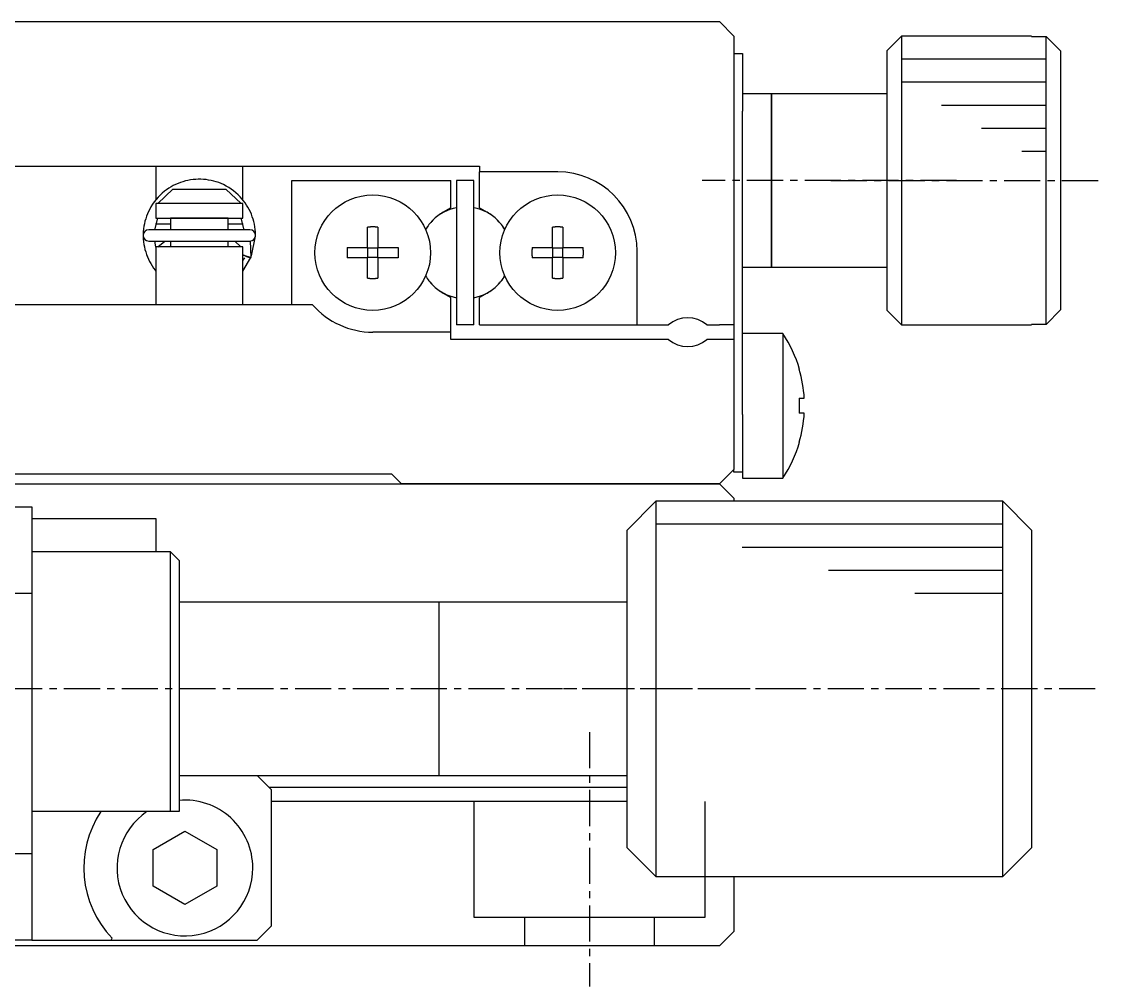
# Model space of a CAD drawing. Extents: x 431 to 680, y 131 to 323.
# Drawn here: x 642.41 to 679.81, y 179.55 to 212.95 of the extents above; entities that cross this region are included whole.
import ezdxf

# ---------------------------------------------------------------- set-up
doc = ezdxf.new("R2010")
doc.units = 0
doc.linetypes.add('CENTER', pattern=[2, 1.25, -0.25, 0.25, -0.25])
doc.layers.get('0').update_dxf_attribs({"linetype": 'CONTINUOUS'})
doc.layers.add('CENTER', color=1, linetype='CENTER')

msp = doc.modelspace()

# ---------------------------------------------------------------- linework, layer by layer
at = {"color": 7, "linetype": 'CONTINUOUS'}
for p, q in [((607.558, 212.947), (666.558, 212.947)), ((667.058, 212.447), (666.558, 212.947)), ((667.058, 212.447), (667.058, 202.447)), ((672.858, 212.447), (672.358, 211.947)), ((672.858, 212.447), (672.858, 202.447)), ((677.358, 212.447), (672.858, 212.447)), ((677.358, 212.447), (677.358, 212.431)), ((677.358, 212.431), (677.858, 212.431)), ((677.858, 212.431), (678.358, 211.93)), ((677.858, 202.464), (677.858, 212.431)), ((667.058, 211.847), (667.358, 211.847)), ((667.358, 211.847), (667.358, 209.847)), ((672.358, 202.947), (672.358, 211.947)), ((678.358, 211.93), (678.358, 202.965)), ((668.358, 210.447), (667.358, 210.447)), ((672.358, 210.447), (668.358, 210.447)), ((668.358, 210.447), (668.358, 204.447)), ((668.358, 204.447), (668.358, 210.447)), ((667.358, 199.347), (667.358, 209.847)), ((615.858, 207.947), (658.258, 207.947)), ((647.058, 207.947), (647.058, 206.784)), ((650.058, 206.784), (650.058, 207.947)), ((658.258, 207.947), (658.258, 207.747)), ((658.258, 206.498), (658.258, 207.747)), ((660.958, 207.747), (658.258, 207.747)), ((647.578, 207.226), (647.502, 207.179)), ((647.657, 207.27), (647.578, 207.226)), ((647.738, 207.31), (647.657, 207.27)), ((647.82, 207.346), (647.738, 207.31)), ((647.904, 207.378), (647.82, 207.346)), ((647.99, 207.406), (647.904, 207.378)), ((648.077, 207.431), (647.99, 207.406)), ((648.164, 207.451), (648.077, 207.431)), ((648.253, 207.467), (648.164, 207.451)), ((648.342, 207.479), (648.253, 207.467)), ((648.432, 207.487), (648.342, 207.479)), ((648.521, 207.491), (648.432, 207.487)), ((648.611, 207.49), (648.521, 207.491)), ((648.701, 207.486), (648.611, 207.49)), ((648.791, 207.477), (648.701, 207.486)), ((648.88, 207.464), (648.791, 207.477)), ((648.968, 207.447), (648.88, 207.464)), ((649.056, 207.426), (648.968, 207.447)), ((649.142, 207.401), (649.056, 207.426)), ((649.228, 207.372), (649.142, 207.401)), ((649.311, 207.339), (649.228, 207.372)), ((649.394, 207.303), (649.311, 207.339)), ((649.485, 207.256), (649.394, 207.303)), ((649.574, 207.204), (649.485, 207.256)), ((649.66, 207.148), (649.574, 207.204)), ((651.758, 203.147), (651.758, 207.447)), ((651.758, 207.447), (657.258, 207.447)), ((657.258, 206.498), (657.258, 207.447)), ((657.458, 207.447), (657.458, 202.447)), ((658.058, 207.447), (657.458, 207.447)), ((658.058, 202.447), (658.058, 207.447)), ((647.129, 206.865), (647.061, 206.788)), ((647.116, 206.647), (647.645, 207.147)), ((647.201, 206.939), (647.129, 206.865)), ((647.276, 207.009), (647.201, 206.939)), ((647.355, 207.075), (647.276, 207.009)), ((647.427, 207.129), (647.355, 207.075)), ((647.502, 207.179), (647.427, 207.129)), ((647.638, 207.147), (647.645, 207.147)), ((647.645, 207.147), (649.478, 207.147)), ((649.478, 207.147), (650.007, 206.647)), ((649.743, 207.087), (649.66, 207.148)), ((649.823, 207.023), (649.743, 207.087)), ((649.9, 206.954), (649.823, 207.023)), ((649.972, 206.881), (649.9, 206.954)), ((650.032, 206.814), (649.972, 206.881)), ((646.84, 206.457), (646.8, 206.377)), ((646.884, 206.536), (646.84, 206.457)), ((646.939, 206.623), (646.884, 206.536)), ((646.998, 206.707), (646.939, 206.623)), ((647.061, 206.788), (646.998, 206.707)), ((647.116, 206.647), (647.058, 206.647)), ((647.058, 206.647), (647.058, 206.147)), ((650.007, 206.647), (647.116, 206.647)), ((650.058, 206.647), (650.007, 206.647)), ((650.09, 206.744), (650.032, 206.814)), ((650.058, 206.147), (650.058, 206.647)), ((650.143, 206.672), (650.09, 206.744)), ((650.194, 206.598), (650.143, 206.672)), ((650.24, 206.521), (650.194, 206.598)), ((650.284, 206.442), (650.24, 206.521)), ((657.258, 206.498), (656.998, 206.348)), ((658.258, 206.498), (658.518, 206.348)), ((646.702, 206.125), (646.677, 206.039)), ((646.731, 206.21), (646.702, 206.125)), ((646.763, 206.294), (646.731, 206.21)), ((646.8, 206.377), (646.763, 206.294)), ((647.014, 205.743), (647.122, 206.148)), ((647.058, 206.147), (650.058, 206.147)), ((647.058, 206.147), (647.558, 206.147)), ((649.558, 206.147), (647.558, 206.147)), ((647.558, 206.147), (649.558, 206.147)), ((647.558, 206.147), (647.558, 205.742)), ((649.558, 206.147), (650.058, 206.147)), ((649.558, 205.742), (649.558, 206.147)), ((649.993, 206.148), (650.102, 205.743)), ((650.323, 206.361), (650.284, 206.442)), ((650.359, 206.278), (650.323, 206.361)), ((650.391, 206.194), (650.359, 206.278)), ((650.419, 206.108), (650.391, 206.194)), ((650.443, 206.022), (650.419, 206.108)), ((646.627, 205.773), (646.619, 205.684)), ((646.64, 205.863), (646.627, 205.773)), ((646.657, 205.951), (646.64, 205.863)), ((646.677, 206.039), (646.657, 205.951)), ((650.308, 205.742), (646.808, 205.742)), ((647.058, 205.959), (647.058, 205.959)), ((647.058, 205.959), (647.058, 205.959)), ((647.058, 205.958), (647.058, 205.947)), ((647.058, 205.947), (647.558, 205.947)), ((649.558, 205.947), (650.058, 205.947)), ((650.058, 205.959), (650.058, 205.959)), ((650.058, 205.947), (650.058, 205.958)), ((650.463, 205.934), (650.443, 206.022)), ((650.479, 205.845), (650.463, 205.934)), ((650.49, 205.756), (650.479, 205.845)), ((650.498, 205.666), (650.49, 205.756)), ((654.378, 205.127), (654.378, 205.834)), ((654.738, 205.834), (654.738, 205.127)), ((660.778, 205.127), (660.778, 205.834)), ((661.138, 205.834), (661.138, 205.127)), ((646.615, 205.594), (646.614, 205.574)), ((646.614, 205.522), (646.615, 205.504)), ((646.619, 205.684), (646.615, 205.594)), ((646.615, 205.504), (646.619, 205.414)), ((646.619, 205.414), (646.627, 205.324)), ((646.808, 205.352), (650.308, 205.352)), ((647.054, 205.147), (647.014, 205.352)), ((647.118, 205.147), (647.367, 205.352)), ((647.558, 205.352), (647.558, 205.147)), ((649.558, 205.147), (649.558, 205.352)), ((649.706, 205.352), (649.787, 205.342)), ((649.787, 205.342), (649.996, 205.148)), ((650.346, 204.783), (650.331, 205.354)), ((650.366, 204.835), (650.501, 205.519)), ((650.501, 205.577), (650.498, 205.666)), ((650.501, 205.571), (650.501, 205.577)), ((646.627, 205.324), (646.639, 205.235)), ((646.639, 205.235), (646.656, 205.147)), ((646.656, 205.147), (646.677, 205.059)), ((646.677, 205.059), (646.701, 204.973)), ((646.701, 204.973), (646.73, 204.887)), ((647.058, 205.135), (647.054, 205.147)), ((647.058, 205.147), (647.058, 203.147)), ((650.058, 205.147), (647.058, 205.147)), ((650.058, 203.147), (650.058, 205.147)), ((653.671, 205.127), (654.378, 205.127)), ((654.388, 205.117), (654.378, 205.127)), ((654.388, 204.778), (654.388, 205.117)), ((654.388, 205.117), (654.727, 205.117)), ((654.727, 205.117), (654.738, 205.127)), ((654.727, 205.117), (654.727, 204.778)), ((654.738, 205.127), (655.444, 205.127)), ((660.071, 205.127), (660.778, 205.127)), ((660.788, 205.117), (660.778, 205.127)), ((660.788, 205.117), (661.127, 205.117)), ((660.788, 204.778), (660.788, 205.117)), ((661.127, 205.117), (661.138, 205.127)), ((661.127, 205.117), (661.127, 204.778)), ((661.138, 205.127), (661.844, 205.127)), ((663.708, 202.447), (663.708, 204.997)), ((646.73, 204.887), (646.762, 204.804)), ((646.745, 204.849), (646.745, 204.847)), ((646.745, 204.847), (646.746, 204.846)), ((646.746, 204.846), (646.746, 204.845)), ((646.746, 204.845), (646.747, 204.843)), ((646.749, 204.835), (646.75, 204.833)), ((646.75, 204.833), (646.751, 204.831)), ((646.751, 204.831), (646.768, 204.787)), ((646.762, 204.804), (646.798, 204.724)), ((646.769, 204.788), (646.777, 204.769)), ((646.798, 204.724), (646.836, 204.645)), ((646.836, 204.645), (646.878, 204.569)), ((650.135, 204.834), (650.058, 204.872)), ((650.058, 204.312), (650.345, 204.784)), ((650.123, 204.772), (650.058, 204.692)), ((650.058, 204.624), (650.062, 204.634)), ((650.343, 204.779), (650.135, 204.834)), ((654.378, 204.767), (653.671, 204.767)), ((654.388, 204.778), (654.378, 204.767)), ((654.378, 204.061), (654.378, 204.767)), ((654.727, 204.778), (654.388, 204.778)), ((654.727, 204.778), (654.738, 204.767)), ((654.738, 204.767), (654.738, 204.061)), ((655.444, 204.767), (654.738, 204.767)), ((660.778, 204.767), (660.071, 204.767)), ((660.788, 204.778), (660.778, 204.767)), ((660.778, 204.061), (660.778, 204.767)), ((661.127, 204.778), (660.788, 204.778)), ((661.127, 204.778), (661.138, 204.767)), ((661.138, 204.767), (661.138, 204.061)), ((661.844, 204.767), (661.138, 204.767)), ((646.878, 204.569), (646.923, 204.496)), ((646.923, 204.496), (646.977, 204.416)), ((646.977, 204.416), (647.035, 204.339)), ((647.035, 204.339), (647.057, 204.312)), ((667.358, 204.447), (668.358, 204.447)), ((668.358, 204.447), (672.358, 204.447)), ((656.998, 203.547), (657.258, 203.397)), ((658.518, 203.547), (658.258, 203.397)), ((649.858, 203.147), (626.858, 203.147)), ((652.479, 203.147), (649.858, 203.147)), ((657.258, 202.197), (657.258, 203.397)), ((658.258, 202.447), (658.258, 203.397)), ((672.358, 202.947), (672.858, 202.447)), ((678.358, 202.965), (677.858, 202.464)), ((658.058, 202.447), (657.458, 202.447)), ((658.258, 202.447), (663.708, 202.447)), ((663.708, 202.447), (664.796, 202.447)), ((666.119, 202.447), (666.558, 202.447)), ((667.058, 202.447), (666.558, 202.447)), ((667.058, 202.447), (667.058, 201.947)), ((672.858, 202.447), (677.358, 202.447)), ((677.358, 202.464), (677.358, 202.447)), ((677.858, 202.464), (677.358, 202.464)), ((657.258, 202.197), (654.558, 202.197)), ((657.258, 201.947), (657.258, 202.197)), ((668.749, 202.147), (667.358, 202.147)), ((668.749, 202.147), (668.749, 197.147)), ((664.796, 201.947), (657.258, 201.947)), ((666.558, 201.947), (666.119, 201.947)), ((667.058, 201.947), (666.558, 201.947)), ((667.058, 201.947), (667.058, 197.447)), ((669.32, 200.906), (669.327, 200.909)), ((669.32, 199.907), (669.493, 199.907)), ((667.358, 199.347), (667.358, 197.347)), ((669.493, 199.387), (669.32, 199.387)), ((669.327, 198.386), (669.32, 198.389)), ((624.258, 197.297), (647.258, 197.297)), ((647.258, 197.297), (655.208, 197.297)), ((655.208, 197.297), (655.558, 196.947)), ((667.058, 197.447), (666.558, 196.947)), ((667.058, 197.347), (667.058, 197.447)), ((667.358, 197.347), (667.058, 197.347)), ((667.358, 197.347), (667.358, 197.147)), ((667.358, 197.147), (668.749, 197.147)), ((618.558, 196.947), (655.558, 196.947)), ((666.558, 196.947), (655.558, 196.947)), ((655.558, 196.947), (666.558, 196.947)), ((667.058, 196.447), (666.558, 196.947)), ((667.058, 196.447), (666.558, 196.947)), ((667.058, 196.447), (667.058, 196.347)), ((667.058, 196.447), (667.058, 196.347)), ((636.858, 196.147), (642.758, 196.147)), ((642.758, 196.147), (642.758, 193.147)), ((664.358, 196.347), (663.358, 195.347)), ((676.358, 196.347), (664.358, 196.347)), ((664.358, 196.347), (664.358, 189.789)), ((677.358, 195.347), (676.358, 196.347)), ((676.358, 183.347), (676.358, 196.347)), ((642.758, 195.747), (647.058, 195.747)), ((647.058, 195.747), (647.058, 194.597)), ((663.358, 189.798), (663.358, 195.347)), ((677.358, 195.347), (677.358, 184.347)), ((647.558, 194.597), (642.758, 194.597)), ((647.858, 194.297), (647.558, 194.597)), ((647.558, 185.597), (647.558, 194.597)), ((647.858, 194.297), (647.858, 185.597)), ((642.758, 193.147), (636.858, 193.147)), ((642.758, 193.147), (642.758, 184.147)), ((656.858, 192.847), (647.858, 192.847)), ((656.858, 192.847), (656.853, 192.847)), ((656.858, 189.98), (656.858, 192.847)), ((656.863, 192.847), (656.858, 192.847)), ((663.358, 192.847), (656.858, 192.847)), ((656.858, 189.847), (656.858, 189.98)), ((656.858, 189.69), (656.858, 189.847)), ((656.858, 186.847), (656.858, 189.69)), ((663.358, 184.347), (663.358, 189.798)), ((664.358, 189.789), (664.358, 183.347)), ((647.858, 186.847), (656.858, 186.847)), ((651.058, 186.347), (650.558, 186.847)), ((656.853, 186.847), (656.858, 186.847)), ((656.858, 186.847), (656.863, 186.847)), ((656.858, 186.847), (663.358, 186.847)), ((650.958, 186.447), (663.358, 186.447)), ((651.058, 181.647), (651.058, 186.347)), ((663.358, 185.947), (651.058, 185.947)), ((647.558, 185.597), (642.758, 185.597)), ((647.858, 185.597), (647.558, 185.597)), ((646.958, 184.283), (648.058, 184.918)), ((648.058, 184.918), (649.158, 184.283)), ((636.858, 184.147), (642.758, 184.147)), ((642.758, 184.147), (642.758, 181.147)), ((646.958, 183.012), (646.958, 184.283)), ((649.158, 184.283), (649.158, 183.012)), ((663.358, 184.347), (664.358, 183.347)), ((676.358, 183.347), (677.358, 184.347)), ((664.358, 183.347), (676.358, 183.347)), ((667.058, 183.347), (667.058, 182.647)), ((648.058, 182.377), (646.958, 183.012)), ((649.158, 183.012), (648.058, 182.377)), ((667.058, 182.647), (667.058, 181.447)), ((650.558, 181.147), (651.058, 181.647)), ((666.558, 180.947), (667.058, 181.447)), ((642.758, 181.147), (636.858, 181.147)), ((642.758, 181.147), (645.51, 181.147)), ((645.51, 181.147), (645.54, 181.217)), ((645.51, 181.147), (650.558, 181.147)), ((666.558, 180.947), (607.558, 180.947))]:
    msp.add_line(p, q, dxfattribs=at)
at = {"color": 3, "linetype": 'CONTINUOUS'}
for p, q in [((677.858, 211.647), (672.858, 211.647)), ((677.858, 210.847), (672.858, 210.847)), ((677.858, 210.047), (674.243, 210.047)), ((677.858, 209.247), (675.629, 209.247)), ((677.858, 208.447), (677.015, 208.447)), ((676.358, 195.547), (664.358, 195.547)), ((676.358, 194.747), (667.343, 194.747)), ((676.358, 193.947), (670.329, 193.947)), ((676.358, 193.147), (673.315, 193.147)), ((658.058, 185.947), (658.058, 181.947)), ((666.058, 181.947), (666.058, 185.947)), ((658.058, 181.947), (666.058, 181.947)), ((659.808, 181.947), (659.808, 180.947)), ((664.308, 180.947), (664.308, 181.947))]:
    msp.add_line(p, q, dxfattribs=at)
at = {"color": 7, "linetype": 'CONTINUOUS'}
for points in [[(654.737, 205.835, 0), (654.735, 205.835, 0), (654.733, 205.835, 0), (654.729, 205.835, 0), (654.727, 205.835, 0), (654.723, 205.835, 0), (654.721, 205.835, 0), (654.719, 205.835, 0), (654.715, 205.835, 0), (654.713, 205.835, 0), (654.709, 205.835, 0), (654.707, 205.835, 0), (654.705, 205.835, 0), (654.701, 205.835, 0), (654.699, 205.835, 0), (654.695, 205.835, 0), (654.693, 205.835, 0), (654.691, 205.835, 0), (654.687, 205.835, 0), (654.685, 205.835, 0), (654.681, 205.835, 0), (654.679, 205.835, 0), (654.677, 205.835, 0), (654.673, 205.835, 0), (654.671, 205.835, 0), (654.667, 205.835, 0), (654.665, 205.835, 0), (654.661, 205.835, 0), (654.659, 205.835, 0), (654.657, 205.835, 0), (654.653, 205.835, 0), (654.651, 205.835, 0), (654.647, 205.835, 0), (654.645, 205.835, 0), (654.643, 205.835, 0), (654.639, 205.837, 0), (654.637, 205.837, 0), (654.633, 205.837, 0), (654.631, 205.837, 0), (654.629, 205.837, 0), (654.625, 205.837, 0), (654.623, 205.837, 0), (654.619, 205.837, 0), (654.617, 205.837, 0), (654.615, 205.837, 0), (654.611, 205.837, 0), (654.609, 205.837, 0), (654.605, 205.837, 0), (654.603, 205.837, 0), (654.601, 205.837, 0), (654.597, 205.837, 0), (654.595, 205.837, 0), (654.591, 205.837, 0), (654.589, 205.837, 0), (654.587, 205.837, 0), (654.583, 205.837, 0), (654.581, 205.837, 0), (654.577, 205.837, 0), (654.575, 205.837, 0), (654.571, 205.837, 0), (654.569, 205.837, 0), (654.567, 205.837, 0), (654.563, 205.837, 0), (654.561, 205.837, 0), (654.557, 205.837, 0), (654.555, 205.837, 0), (654.553, 205.837, 0), (654.549, 205.837, 0), (654.547, 205.837, 0), (654.543, 205.837, 0), (654.541, 205.837, 0), (654.539, 205.837, 0), (654.535, 205.837, 0), (654.533, 205.837, 0), (654.529, 205.837, 0), (654.527, 205.837, 0), (654.525, 205.837, 0), (654.521, 205.837, 0), (654.519, 205.837, 0), (654.515, 205.837, 0), (654.513, 205.837, 0), (654.511, 205.837, 0), (654.507, 205.837, 0), (654.505, 205.837, 0), (654.501, 205.837, 0), (654.499, 205.837, 0), (654.495, 205.837, 0), (654.493, 205.837, 0), (654.491, 205.837, 0), (654.487, 205.837, 0), (654.485, 205.837, 0), (654.481, 205.837, 0), (654.479, 205.837, 0), (654.477, 205.837, 0), (654.473, 205.835, 0), (654.471, 205.835, 0), (654.467, 205.835, 0), (654.465, 205.835, 0), (654.463, 205.835, 0), (654.459, 205.835, 0), (654.457, 205.835, 0), (654.453, 205.835, 0), (654.451, 205.835, 0), (654.449, 205.835, 0), (654.445, 205.835, 0), (654.443, 205.835, 0), (654.439, 205.835, 0), (654.437, 205.835, 0), (654.435, 205.835, 0), (654.431, 205.835, 0), (654.429, 205.835, 0), (654.425, 205.835, 0), (654.423, 205.835, 0), (654.421, 205.835, 0), (654.417, 205.835, 0), (654.415, 205.835, 0), (654.411, 205.835, 0), (654.409, 205.835, 0), (654.405, 205.835, 0), (654.403, 205.835, 0), (654.401, 205.835, 0), (654.397, 205.835, 0), (654.395, 205.835, 0), (654.391, 205.835, 0), (654.389, 205.835, 0), (654.387, 205.835, 0), (654.383, 205.835, 0), (654.381, 205.835, 0), (654.377, 205.835, 0)], [(661.137, 205.835, 0), (661.135, 205.835, 0), (661.133, 205.835, 0), (661.129, 205.835, 0), (661.127, 205.835, 0), (661.123, 205.835, 0), (661.121, 205.835, 0), (661.119, 205.835, 0), (661.115, 205.835, 0), (661.113, 205.835, 0), (661.109, 205.835, 0), (661.107, 205.835, 0), (661.105, 205.835, 0), (661.101, 205.835, 0), (661.099, 205.835, 0), (661.095, 205.835, 0), (661.093, 205.835, 0), (661.091, 205.835, 0), (661.087, 205.835, 0), (661.085, 205.835, 0), (661.081, 205.835, 0), (661.079, 205.835, 0), (661.077, 205.835, 0), (661.073, 205.835, 0), (661.071, 205.835, 0), (661.067, 205.835, 0), (661.065, 205.835, 0), (661.061, 205.835, 0), (661.059, 205.835, 0), (661.057, 205.835, 0), (661.053, 205.835, 0), (661.051, 205.835, 0), (661.047, 205.835, 0), (661.045, 205.835, 0), (661.043, 205.835, 0), (661.039, 205.837, 0), (661.037, 205.837, 0), (661.033, 205.837, 0), (661.031, 205.837, 0), (661.029, 205.837, 0), (661.025, 205.837, 0), (661.023, 205.837, 0), (661.019, 205.837, 0), (661.017, 205.837, 0), (661.015, 205.837, 0), (661.011, 205.837, 0), (661.009, 205.837, 0), (661.005, 205.837, 0), (661.003, 205.837, 0), (661.001, 205.837, 0), (660.997, 205.837, 0), (660.995, 205.837, 0), (660.991, 205.837, 0), (660.989, 205.837, 0), (660.987, 205.837, 0), (660.983, 205.837, 0), (660.981, 205.837, 0), (660.977, 205.837, 0), (660.975, 205.837, 0), (660.971, 205.837, 0), (660.969, 205.837, 0), (660.967, 205.837, 0), (660.963, 205.837, 0), (660.961, 205.837, 0), (660.957, 205.837, 0), (660.955, 205.837, 0), (660.953, 205.837, 0), (660.949, 205.837, 0), (660.947, 205.837, 0), (660.943, 205.837, 0), (660.941, 205.837, 0), (660.939, 205.837, 0), (660.935, 205.837, 0), (660.933, 205.837, 0), (660.929, 205.837, 0), (660.927, 205.837, 0), (660.925, 205.837, 0), (660.921, 205.837, 0), (660.919, 205.837, 0), (660.915, 205.837, 0), (660.913, 205.837, 0), (660.911, 205.837, 0), (660.907, 205.837, 0), (660.905, 205.837, 0), (660.901, 205.837, 0), (660.899, 205.837, 0), (660.895, 205.837, 0), (660.893, 205.837, 0), (660.891, 205.837, 0), (660.887, 205.837, 0), (660.885, 205.837, 0), (660.881, 205.837, 0), (660.879, 205.837, 0), (660.877, 205.837, 0), (660.873, 205.835, 0), (660.871, 205.835, 0), (660.867, 205.835, 0), (660.865, 205.835, 0), (660.863, 205.835, 0), (660.859, 205.835, 0), (660.857, 205.835, 0), (660.853, 205.835, 0), (660.851, 205.835, 0), (660.849, 205.835, 0), (660.845, 205.835, 0), (660.843, 205.835, 0), (660.839, 205.835, 0), (660.837, 205.835, 0), (660.835, 205.835, 0), (660.831, 205.835, 0), (660.829, 205.835, 0), (660.825, 205.835, 0), (660.823, 205.835, 0), (660.821, 205.835, 0), (660.817, 205.835, 0), (660.815, 205.835, 0), (660.811, 205.835, 0), (660.809, 205.835, 0), (660.805, 205.835, 0), (660.803, 205.835, 0), (660.801, 205.835, 0), (660.797, 205.835, 0), (660.795, 205.835, 0), (660.791, 205.835, 0), (660.789, 205.835, 0), (660.787, 205.835, 0), (660.783, 205.835, 0), (660.781, 205.835, 0), (660.777, 205.835, 0)], [(653.671, 205.127, 0), (653.671, 205.125, 0), (653.671, 205.123, 0), (653.671, 205.119, 0), (653.671, 205.117, 0), (653.671, 205.113, 0), (653.671, 205.111, 0), (653.671, 205.109, 0), (653.671, 205.105, 0), (653.671, 205.103, 0), (653.671, 205.099, 0), (653.671, 205.097, 0), (653.671, 205.095, 0), (653.671, 205.091, 0), (653.671, 205.089, 0), (653.671, 205.085, 0), (653.671, 205.083, 0), (653.671, 205.081, 0), (653.671, 205.077, 0), (653.671, 205.075, 0), (653.671, 205.071, 0), (653.671, 205.069, 0), (653.671, 205.067, 0), (653.671, 205.063, 0), (653.671, 205.061, 0), (653.671, 205.057, 0), (653.671, 205.055, 0), (653.669, 205.051, 0), (653.669, 205.049, 0), (653.669, 205.047, 0), (653.669, 205.043, 0), (653.669, 205.041, 0), (653.669, 205.037, 0), (653.669, 205.035, 0), (653.669, 205.033, 0), (653.669, 205.029, 0), (653.669, 205.027, 0), (653.669, 205.023, 0), (653.669, 205.021, 0), (653.669, 205.019, 0), (653.669, 205.015, 0), (653.669, 205.013, 0), (653.669, 205.009, 0), (653.669, 205.007, 0), (653.669, 205.005, 0), (653.669, 205.001, 0), (653.669, 204.999, 0), (653.669, 204.995, 0), (653.669, 204.993, 0), (653.669, 204.991, 0), (653.669, 204.987, 0), (653.669, 204.985, 0), (653.669, 204.981, 0), (653.669, 204.979, 0), (653.669, 204.977, 0), (653.669, 204.973, 0), (653.669, 204.971, 0), (653.669, 204.967, 0), (653.669, 204.965, 0), (653.669, 204.961, 0), (653.669, 204.959, 0), (653.669, 204.957, 0), (653.669, 204.953, 0), (653.669, 204.951, 0), (653.669, 204.947, 0), (653.669, 204.945, 0), (653.669, 204.943, 0), (653.669, 204.939, 0), (653.669, 204.937, 0), (653.669, 204.933, 0), (653.669, 204.931, 0), (653.669, 204.929, 0), (653.669, 204.925, 0), (653.669, 204.923, 0), (653.669, 204.919, 0), (653.669, 204.917, 0), (653.669, 204.915, 0), (653.669, 204.911, 0), (653.669, 204.909, 0), (653.669, 204.905, 0), (653.669, 204.903, 0), (653.669, 204.901, 0), (653.669, 204.897, 0), (653.669, 204.895, 0), (653.669, 204.891, 0), (653.669, 204.889, 0), (653.669, 204.885, 0), (653.669, 204.883, 0), (653.669, 204.881, 0), (653.669, 204.877, 0), (653.669, 204.875, 0), (653.669, 204.871, 0), (653.669, 204.869, 0), (653.669, 204.867, 0), (653.669, 204.863, 0), (653.669, 204.861, 0), (653.669, 204.857, 0), (653.669, 204.855, 0), (653.669, 204.853, 0), (653.669, 204.849, 0), (653.669, 204.847, 0), (653.669, 204.843, 0), (653.671, 204.841, 0), (653.671, 204.839, 0), (653.671, 204.835, 0), (653.671, 204.833, 0), (653.671, 204.829, 0), (653.671, 204.827, 0), (653.671, 204.825, 0), (653.671, 204.821, 0), (653.671, 204.819, 0), (653.671, 204.815, 0), (653.671, 204.813, 0), (653.671, 204.811, 0), (653.671, 204.807, 0), (653.671, 204.805, 0), (653.671, 204.801, 0), (653.671, 204.799, 0), (653.671, 204.795, 0), (653.671, 204.793, 0), (653.671, 204.791, 0), (653.671, 204.787, 0), (653.671, 204.785, 0), (653.671, 204.781, 0), (653.671, 204.779, 0), (653.671, 204.777, 0), (653.671, 204.773, 0), (653.671, 204.771, 0), (653.671, 204.767, 0)], [(655.445, 204.767, 0), (655.445, 204.771, 0), (655.445, 204.773, 0), (655.445, 204.777, 0), (655.445, 204.779, 0), (655.445, 204.781, 0), (655.445, 204.785, 0), (655.445, 204.787, 0), (655.445, 204.791, 0), (655.445, 204.793, 0), (655.445, 204.795, 0), (655.445, 204.799, 0), (655.445, 204.801, 0), (655.445, 204.805, 0), (655.445, 204.807, 0), (655.445, 204.811, 0), (655.445, 204.813, 0), (655.445, 204.815, 0), (655.445, 204.819, 0), (655.445, 204.821, 0), (655.445, 204.825, 0), (655.445, 204.827, 0), (655.445, 204.829, 0), (655.445, 204.833, 0), (655.445, 204.835, 0), (655.445, 204.839, 0), (655.445, 204.841, 0), (655.445, 204.843, 0), (655.445, 204.847, 0), (655.445, 204.849, 0), (655.445, 204.853, 0), (655.445, 204.855, 0), (655.445, 204.857, 0), (655.445, 204.861, 0), (655.445, 204.863, 0), (655.447, 204.867, 0), (655.447, 204.869, 0), (655.447, 204.871, 0), (655.447, 204.875, 0), (655.447, 204.877, 0), (655.447, 204.881, 0), (655.447, 204.883, 0), (655.447, 204.885, 0), (655.447, 204.889, 0), (655.447, 204.891, 0), (655.447, 204.895, 0), (655.447, 204.897, 0), (655.447, 204.901, 0), (655.447, 204.903, 0), (655.447, 204.905, 0), (655.447, 204.909, 0), (655.447, 204.911, 0), (655.447, 204.915, 0), (655.447, 204.917, 0), (655.447, 204.919, 0), (655.447, 204.923, 0), (655.447, 204.925, 0), (655.447, 204.929, 0), (655.447, 204.931, 0), (655.447, 204.933, 0), (655.447, 204.937, 0), (655.447, 204.939, 0), (655.447, 204.943, 0), (655.447, 204.945, 0), (655.447, 204.947, 0), (655.447, 204.951, 0), (655.447, 204.953, 0), (655.447, 204.957, 0), (655.447, 204.959, 0), (655.447, 204.961, 0), (655.447, 204.965, 0), (655.447, 204.967, 0), (655.447, 204.971, 0), (655.447, 204.973, 0), (655.447, 204.977, 0), (655.447, 204.979, 0), (655.447, 204.981, 0), (655.447, 204.985, 0), (655.447, 204.987, 0), (655.447, 204.991, 0), (655.447, 204.993, 0), (655.447, 204.995, 0), (655.447, 204.999, 0), (655.447, 205.001, 0), (655.447, 205.005, 0), (655.447, 205.007, 0), (655.447, 205.009, 0), (655.447, 205.013, 0), (655.447, 205.015, 0), (655.447, 205.019, 0), (655.447, 205.021, 0), (655.447, 205.023, 0), (655.447, 205.027, 0), (655.447, 205.029, 0), (655.445, 205.033, 0), (655.445, 205.035, 0), (655.445, 205.037, 0), (655.445, 205.041, 0), (655.445, 205.043, 0), (655.445, 205.047, 0), (655.445, 205.049, 0), (655.445, 205.051, 0), (655.445, 205.055, 0), (655.445, 205.057, 0), (655.445, 205.061, 0), (655.445, 205.063, 0), (655.445, 205.067, 0), (655.445, 205.069, 0), (655.445, 205.071, 0), (655.445, 205.075, 0), (655.445, 205.077, 0), (655.445, 205.081, 0), (655.445, 205.083, 0), (655.445, 205.085, 0), (655.445, 205.089, 0), (655.445, 205.091, 0), (655.445, 205.095, 0), (655.445, 205.097, 0), (655.445, 205.099, 0), (655.445, 205.103, 0), (655.445, 205.105, 0), (655.445, 205.109, 0), (655.445, 205.111, 0), (655.445, 205.113, 0), (655.445, 205.117, 0), (655.445, 205.119, 0), (655.445, 205.123, 0), (655.445, 205.125, 0), (655.445, 205.127, 0)], [(660.071, 205.127, 0), (660.071, 205.125, 0), (660.071, 205.123, 0), (660.071, 205.119, 0), (660.071, 205.117, 0), (660.071, 205.113, 0), (660.071, 205.111, 0), (660.071, 205.109, 0), (660.071, 205.105, 0), (660.071, 205.103, 0), (660.071, 205.099, 0), (660.071, 205.097, 0), (660.071, 205.095, 0), (660.071, 205.091, 0), (660.071, 205.089, 0), (660.071, 205.085, 0), (660.071, 205.083, 0), (660.071, 205.081, 0), (660.071, 205.077, 0), (660.071, 205.075, 0), (660.071, 205.071, 0), (660.071, 205.069, 0), (660.071, 205.067, 0), (660.071, 205.063, 0), (660.071, 205.061, 0), (660.071, 205.057, 0), (660.071, 205.055, 0), (660.069, 205.051, 0), (660.069, 205.049, 0), (660.069, 205.047, 0), (660.069, 205.043, 0), (660.069, 205.041, 0), (660.069, 205.037, 0), (660.069, 205.035, 0), (660.069, 205.033, 0), (660.069, 205.029, 0), (660.069, 205.027, 0), (660.069, 205.023, 0), (660.069, 205.021, 0), (660.069, 205.019, 0), (660.069, 205.015, 0), (660.069, 205.013, 0), (660.069, 205.009, 0), (660.069, 205.007, 0), (660.069, 205.005, 0), (660.069, 205.001, 0), (660.069, 204.999, 0), (660.069, 204.995, 0), (660.069, 204.993, 0), (660.069, 204.991, 0), (660.069, 204.987, 0), (660.069, 204.985, 0), (660.069, 204.981, 0), (660.069, 204.979, 0), (660.069, 204.977, 0), (660.069, 204.973, 0), (660.069, 204.971, 0), (660.069, 204.967, 0), (660.069, 204.965, 0), (660.069, 204.961, 0), (660.069, 204.959, 0), (660.069, 204.957, 0), (660.069, 204.953, 0), (660.069, 204.951, 0), (660.069, 204.947, 0), (660.069, 204.945, 0), (660.069, 204.943, 0), (660.069, 204.939, 0), (660.069, 204.937, 0), (660.069, 204.933, 0), (660.069, 204.931, 0), (660.069, 204.929, 0), (660.069, 204.925, 0), (660.069, 204.923, 0), (660.069, 204.919, 0), (660.069, 204.917, 0), (660.069, 204.915, 0), (660.069, 204.911, 0), (660.069, 204.909, 0), (660.069, 204.905, 0), (660.069, 204.903, 0), (660.069, 204.901, 0), (660.069, 204.897, 0), (660.069, 204.895, 0), (660.069, 204.891, 0), (660.069, 204.889, 0), (660.069, 204.885, 0), (660.069, 204.883, 0), (660.069, 204.881, 0), (660.069, 204.877, 0), (660.069, 204.875, 0), (660.069, 204.871, 0), (660.069, 204.869, 0), (660.069, 204.867, 0), (660.069, 204.863, 0), (660.069, 204.861, 0), (660.069, 204.857, 0), (660.069, 204.855, 0), (660.069, 204.853, 0), (660.069, 204.849, 0), (660.069, 204.847, 0), (660.069, 204.843, 0), (660.071, 204.841, 0), (660.071, 204.839, 0), (660.071, 204.835, 0), (660.071, 204.833, 0), (660.071, 204.829, 0), (660.071, 204.827, 0), (660.071, 204.825, 0), (660.071, 204.821, 0), (660.071, 204.819, 0), (660.071, 204.815, 0), (660.071, 204.813, 0), (660.071, 204.811, 0), (660.071, 204.807, 0), (660.071, 204.805, 0), (660.071, 204.801, 0), (660.071, 204.799, 0), (660.071, 204.795, 0), (660.071, 204.793, 0), (660.071, 204.791, 0), (660.071, 204.787, 0), (660.071, 204.785, 0), (660.071, 204.781, 0), (660.071, 204.779, 0), (660.071, 204.777, 0), (660.071, 204.773, 0), (660.071, 204.771, 0), (660.071, 204.767, 0)], [(661.845, 204.767, 0), (661.845, 204.771, 0), (661.845, 204.773, 0), (661.845, 204.777, 0), (661.845, 204.779, 0), (661.845, 204.781, 0), (661.845, 204.785, 0), (661.845, 204.787, 0), (661.845, 204.791, 0), (661.845, 204.793, 0), (661.845, 204.795, 0), (661.845, 204.799, 0), (661.845, 204.801, 0), (661.845, 204.805, 0), (661.845, 204.807, 0), (661.845, 204.811, 0), (661.845, 204.813, 0), (661.845, 204.815, 0), (661.845, 204.819, 0), (661.845, 204.821, 0), (661.845, 204.825, 0), (661.845, 204.827, 0), (661.845, 204.829, 0), (661.845, 204.833, 0), (661.845, 204.835, 0), (661.845, 204.839, 0), (661.845, 204.841, 0), (661.845, 204.843, 0), (661.845, 204.847, 0), (661.845, 204.849, 0), (661.845, 204.853, 0), (661.845, 204.855, 0), (661.845, 204.857, 0), (661.845, 204.861, 0), (661.845, 204.863, 0), (661.847, 204.867, 0), (661.847, 204.869, 0), (661.847, 204.871, 0), (661.847, 204.875, 0), (661.847, 204.877, 0), (661.847, 204.881, 0), (661.847, 204.883, 0), (661.847, 204.885, 0), (661.847, 204.889, 0), (661.847, 204.891, 0), (661.847, 204.895, 0), (661.847, 204.897, 0), (661.847, 204.901, 0), (661.847, 204.903, 0), (661.847, 204.905, 0), (661.847, 204.909, 0), (661.847, 204.911, 0), (661.847, 204.915, 0), (661.847, 204.917, 0), (661.847, 204.919, 0), (661.847, 204.923, 0), (661.847, 204.925, 0), (661.847, 204.929, 0), (661.847, 204.931, 0), (661.847, 204.933, 0), (661.847, 204.937, 0), (661.847, 204.939, 0), (661.847, 204.943, 0), (661.847, 204.945, 0), (661.847, 204.947, 0), (661.847, 204.951, 0), (661.847, 204.953, 0), (661.847, 204.957, 0), (661.847, 204.959, 0), (661.847, 204.961, 0), (661.847, 204.965, 0), (661.847, 204.967, 0), (661.847, 204.971, 0), (661.847, 204.973, 0), (661.847, 204.977, 0), (661.847, 204.979, 0), (661.847, 204.981, 0), (661.847, 204.985, 0), (661.847, 204.987, 0), (661.847, 204.991, 0), (661.847, 204.993, 0), (661.847, 204.995, 0), (661.847, 204.999, 0), (661.847, 205.001, 0), (661.847, 205.005, 0), (661.847, 205.007, 0), (661.847, 205.009, 0), (661.847, 205.013, 0), (661.847, 205.015, 0), (661.847, 205.019, 0), (661.847, 205.021, 0), (661.847, 205.023, 0), (661.847, 205.027, 0), (661.847, 205.029, 0), (661.845, 205.033, 0), (661.845, 205.035, 0), (661.845, 205.037, 0), (661.845, 205.041, 0), (661.845, 205.043, 0), (661.845, 205.047, 0), (661.845, 205.049, 0), (661.845, 205.051, 0), (661.845, 205.055, 0), (661.845, 205.057, 0), (661.845, 205.061, 0), (661.845, 205.063, 0), (661.845, 205.067, 0), (661.845, 205.069, 0), (661.845, 205.071, 0), (661.845, 205.075, 0), (661.845, 205.077, 0), (661.845, 205.081, 0), (661.845, 205.083, 0), (661.845, 205.085, 0), (661.845, 205.089, 0), (661.845, 205.091, 0), (661.845, 205.095, 0), (661.845, 205.097, 0), (661.845, 205.099, 0), (661.845, 205.103, 0), (661.845, 205.105, 0), (661.845, 205.109, 0), (661.845, 205.111, 0), (661.845, 205.113, 0), (661.845, 205.117, 0), (661.845, 205.119, 0), (661.845, 205.123, 0), (661.845, 205.125, 0), (661.845, 205.127, 0)], [(646.767, 204.791, 0), (646.767, 204.791, 0), (646.767, 204.791, 0), (646.767, 204.791, 0), (646.767, 204.791, 0), (646.767, 204.791, 0), (646.767, 204.791, 0), (646.767, 204.791, 0), (646.767, 204.791, 0), (646.767, 204.791, 0), (646.767, 204.791, 0), (646.767, 204.791, 0), (646.767, 204.791, 0), (646.767, 204.791, 0), (646.767, 204.791, 0), (646.767, 204.791, 0), (646.767, 204.791, 0), (646.767, 204.791, 0), (646.767, 204.791, 0), (646.767, 204.791, 0), (646.767, 204.791, 0), (646.767, 204.791, 0), (646.767, 204.791, 0), (646.767, 204.791, 0), (646.767, 204.791, 0), (646.767, 204.791, 0), (646.767, 204.791, 0), (646.767, 204.791, 0), (646.767, 204.791, 0), (646.767, 204.789, 0), (646.767, 204.789, 0), (646.767, 204.789, 0), (646.767, 204.789, 0), (646.767, 204.789, 0), (646.767, 204.789, 0), (646.767, 204.789, 0), (646.767, 204.789, 0), (646.767, 204.789, 0), (646.767, 204.789, 0), (646.767, 204.789, 0), (646.767, 204.789, 0), (646.767, 204.789, 0), (646.767, 204.789, 0), (646.767, 204.789, 0), (646.767, 204.789, 0), (646.767, 204.789, 0), (646.767, 204.789, 0), (646.767, 204.789, 0), (646.767, 204.789, 0), (646.767, 204.789, 0), (646.767, 204.789, 0), (646.767, 204.789, 0), (646.767, 204.789, 0), (646.767, 204.789, 0), (646.767, 204.789, 0), (646.767, 204.789, 0), (646.767, 204.789, 0), (646.767, 204.789, 0), (646.767, 204.789, 0), (646.767, 204.789, 0), (646.767, 204.789, 0), (646.767, 204.789, 0), (646.767, 204.789, 0), (646.767, 204.789, 0), (646.767, 204.789, 0), (646.767, 204.789, 0), (646.767, 204.789, 0), (646.767, 204.789, 0), (646.767, 204.789, 0), (646.767, 204.789, 0), (646.767, 204.789, 0), (646.767, 204.789, 0), (646.767, 204.789, 0), (646.767, 204.789, 0), (646.767, 204.789, 0), (646.767, 204.789, 0), (646.767, 204.789, 0), (646.767, 204.789, 0), (646.767, 204.789, 0), (646.767, 204.789, 0), (646.767, 204.789, 0), (646.767, 204.789, 0), (646.767, 204.789, 0), (646.767, 204.789, 0), (646.767, 204.789, 0), (646.767, 204.789, 0), (646.767, 204.789, 0), (646.767, 204.789, 0), (646.767, 204.789, 0), (646.767, 204.789, 0), (646.767, 204.789, 0), (646.767, 204.789, 0), (646.767, 204.789, 0), (646.767, 204.789, 0), (646.767, 204.789, 0), (646.767, 204.789, 0), (646.767, 204.789, 0), (646.767, 204.787, 0), (646.767, 204.787, 0), (646.767, 204.787, 0), (646.767, 204.787, 0), (646.767, 204.787, 0), (646.767, 204.787, 0), (646.767, 204.787, 0), (646.767, 204.787, 0), (646.767, 204.787, 0), (646.767, 204.787, 0), (646.767, 204.787, 0), (646.767, 204.787, 0), (646.767, 204.787, 0), (646.767, 204.787, 0), (646.767, 204.787, 0), (646.767, 204.787, 0), (646.767, 204.787, 0), (646.767, 204.787, 0), (646.767, 204.787, 0), (646.767, 204.787, 0), (646.767, 204.787, 0), (646.767, 204.787, 0), (646.767, 204.787, 0), (646.767, 204.787, 0), (646.767, 204.787, 0), (646.767, 204.787, 0), (646.767, 204.787, 0), (646.767, 204.787, 0), (646.767, 204.787, 0), (646.767, 204.787, 0), (646.767, 204.787, 0), (646.767, 204.787, 0)], [(650.057, 204.883, 0), (650.061, 204.883, 0), (650.063, 204.881, 0), (650.065, 204.879, 0), (650.067, 204.879, 0), (650.069, 204.877, 0), (650.071, 204.877, 0), (650.073, 204.875, 0), (650.077, 204.873, 0), (650.079, 204.873, 0), (650.081, 204.871, 0), (650.083, 204.871, 0), (650.085, 204.869, 0), (650.089, 204.867, 0), (650.091, 204.867, 0), (650.093, 204.865, 0), (650.097, 204.863, 0), (650.099, 204.863, 0), (650.101, 204.861, 0), (650.103, 204.861, 0), (650.107, 204.859, 0), (650.109, 204.857, 0), (650.111, 204.857, 0), (650.115, 204.855, 0), (650.117, 204.855, 0), (650.119, 204.853, 0), (650.123, 204.851, 0), (650.125, 204.851, 0), (650.127, 204.849, 0), (650.131, 204.847, 0), (650.133, 204.847, 0), (650.135, 204.845, 0), (650.139, 204.845, 0), (650.141, 204.843, 0), (650.143, 204.841, 0), (650.147, 204.841, 0), (650.149, 204.839, 0), (650.153, 204.839, 0), (650.155, 204.837, 0), (650.157, 204.835, 0), (650.161, 204.835, 0), (650.163, 204.833, 0), (650.167, 204.833, 0), (650.169, 204.831, 0), (650.171, 204.831, 0), (650.175, 204.829, 0), (650.177, 204.827, 0), (650.179, 204.827, 0), (650.183, 204.825, 0), (650.185, 204.825, 0), (650.189, 204.823, 0), (650.191, 204.823, 0), (650.193, 204.821, 0), (650.197, 204.819, 0), (650.199, 204.819, 0), (650.201, 204.817, 0), (650.205, 204.817, 0), (650.207, 204.815, 0), (650.209, 204.815, 0), (650.213, 204.813, 0), (650.215, 204.813, 0), (650.217, 204.811, 0), (650.221, 204.811, 0), (650.223, 204.809, 0), (650.225, 204.809, 0), (650.229, 204.807, 0), (650.231, 204.807, 0), (650.233, 204.807, 0), (650.237, 204.805, 0), (650.239, 204.805, 0), (650.241, 204.803, 0), (650.243, 204.803, 0), (650.247, 204.801, 0), (650.249, 204.801, 0), (650.251, 204.799, 0), (650.253, 204.799, 0), (650.257, 204.799, 0), (650.259, 204.797, 0), (650.261, 204.797, 0), (650.263, 204.795, 0), (650.265, 204.795, 0), (650.267, 204.795, 0), (650.271, 204.793, 0), (650.273, 204.793, 0), (650.275, 204.793, 0), (650.277, 204.791, 0), (650.279, 204.791, 0), (650.281, 204.791, 0), (650.283, 204.789, 0), (650.285, 204.789, 0), (650.287, 204.789, 0), (650.289, 204.789, 0), (650.291, 204.787, 0), (650.293, 204.787, 0), (650.295, 204.787, 0), (650.297, 204.787, 0), (650.299, 204.785, 0), (650.301, 204.785, 0), (650.303, 204.785, 0), (650.305, 204.785, 0), (650.307, 204.783, 0), (650.309, 204.783, 0), (650.309, 204.783, 0), (650.311, 204.783, 0), (650.313, 204.783, 0), (650.315, 204.783, 0), (650.317, 204.781, 0), (650.317, 204.781, 0), (650.319, 204.781, 0), (650.321, 204.781, 0), (650.323, 204.781, 0), (650.323, 204.781, 0), (650.325, 204.781, 0), (650.327, 204.781, 0), (650.327, 204.781, 0), (650.329, 204.779, 0), (650.329, 204.779, 0), (650.331, 204.779, 0), (650.333, 204.779, 0), (650.333, 204.779, 0), (650.335, 204.779, 0), (650.335, 204.779, 0), (650.337, 204.779, 0), (650.337, 204.779, 0), (650.337, 204.779, 0), (650.339, 204.779, 0), (650.339, 204.779, 0), (650.341, 204.779, 0), (650.341, 204.781, 0)], [(650.341, 204.781, 0), (650.341, 204.781, 0), (650.341, 204.781, 0), (650.341, 204.781, 0), (650.341, 204.781, 0), (650.341, 204.781, 0), (650.341, 204.781, 0), (650.341, 204.781, 0), (650.341, 204.781, 0), (650.341, 204.781, 0), (650.341, 204.781, 0), (650.341, 204.781, 0), (650.341, 204.781, 0), (650.343, 204.781, 0), (650.343, 204.781, 0), (650.343, 204.781, 0), (650.343, 204.781, 0), (650.343, 204.781, 0), (650.343, 204.781, 0), (650.343, 204.781, 0), (650.343, 204.781, 0), (650.343, 204.781, 0), (650.343, 204.781, 0), (650.343, 204.781, 0), (650.343, 204.781, 0), (650.343, 204.781, 0), (650.343, 204.781, 0), (650.343, 204.781, 0), (650.343, 204.781, 0), (650.343, 204.781, 0), (650.343, 204.781, 0), (650.343, 204.781, 0), (650.343, 204.781, 0), (650.343, 204.781, 0), (650.343, 204.781, 0), (650.343, 204.781, 0), (650.343, 204.781, 0), (650.343, 204.781, 0), (650.343, 204.781, 0), (650.343, 204.781, 0), (650.343, 204.781, 0), (650.343, 204.781, 0), (650.343, 204.781, 0), (650.345, 204.781, 0), (650.345, 204.781, 0), (650.345, 204.781, 0), (650.345, 204.781, 0), (650.345, 204.781, 0), (650.345, 204.781, 0), (650.345, 204.781, 0), (650.345, 204.781, 0), (650.345, 204.781, 0), (650.345, 204.781, 0), (650.345, 204.781, 0), (650.345, 204.781, 0), (650.345, 204.781, 0), (650.345, 204.781, 0), (650.345, 204.781, 0), (650.345, 204.781, 0), (650.345, 204.781, 0), (650.345, 204.781, 0), (650.345, 204.781, 0), (650.345, 204.781, 0), (650.345, 204.781, 0), (650.345, 204.781, 0), (650.345, 204.781, 0), (650.345, 204.781, 0), (650.345, 204.781, 0), (650.345, 204.781, 0), (650.345, 204.781, 0), (650.345, 204.781, 0), (650.345, 204.781, 0), (650.345, 204.781, 0), (650.345, 204.783, 0), (650.345, 204.783, 0), (650.345, 204.783, 0), (650.345, 204.783, 0), (650.345, 204.783, 0), (650.345, 204.783, 0), (650.345, 204.783, 0), (650.345, 204.783, 0), (650.345, 204.783, 0), (650.345, 204.783, 0), (650.345, 204.783, 0), (650.345, 204.783, 0), (650.345, 204.783, 0), (650.345, 204.783, 0), (650.345, 204.783, 0), (650.345, 204.783, 0), (650.345, 204.783, 0), (650.345, 204.783, 0), (650.347, 204.783, 0), (650.347, 204.783, 0), (650.347, 204.783, 0), (650.347, 204.783, 0), (650.347, 204.783, 0), (650.347, 204.783, 0), (650.347, 204.783, 0), (650.347, 204.783, 0), (650.347, 204.783, 0), (650.347, 204.783, 0), (650.347, 204.783, 0), (650.347, 204.783, 0), (650.347, 204.783, 0), (650.347, 204.783, 0), (650.347, 204.783, 0), (650.347, 204.783, 0), (650.347, 204.783, 0), (650.347, 204.783, 0), (650.347, 204.783, 0), (650.347, 204.783, 0), (650.347, 204.783, 0), (650.347, 204.783, 0), (650.347, 204.783, 0), (650.347, 204.783, 0), (650.347, 204.783, 0), (650.347, 204.783, 0), (650.347, 204.783, 0), (650.347, 204.783, 0), (650.347, 204.785, 0), (650.347, 204.785, 0), (650.347, 204.785, 0), (650.347, 204.785, 0), (650.347, 204.785, 0), (650.347, 204.785, 0), (650.347, 204.785, 0), (650.347, 204.785, 0), (650.347, 204.785, 0), (650.347, 204.785, 0)], [(654.377, 204.061, 0), (654.381, 204.061, 0), (654.383, 204.061, 0), (654.387, 204.061, 0), (654.389, 204.061, 0), (654.391, 204.061, 0), (654.395, 204.061, 0), (654.397, 204.061, 0), (654.401, 204.061, 0), (654.403, 204.061, 0), (654.405, 204.061, 0), (654.409, 204.061, 0), (654.411, 204.061, 0), (654.415, 204.061, 0), (654.417, 204.061, 0), (654.421, 204.061, 0), (654.423, 204.061, 0), (654.425, 204.061, 0), (654.429, 204.061, 0), (654.431, 204.061, 0), (654.435, 204.061, 0), (654.437, 204.061, 0), (654.439, 204.061, 0), (654.443, 204.061, 0), (654.445, 204.061, 0), (654.449, 204.061, 0), (654.451, 204.061, 0), (654.453, 204.061, 0), (654.457, 204.059, 0), (654.459, 204.059, 0), (654.463, 204.059, 0), (654.465, 204.059, 0), (654.467, 204.059, 0), (654.471, 204.059, 0), (654.473, 204.059, 0), (654.477, 204.059, 0), (654.479, 204.059, 0), (654.481, 204.059, 0), (654.485, 204.059, 0), (654.487, 204.059, 0), (654.491, 204.059, 0), (654.493, 204.059, 0), (654.495, 204.059, 0), (654.499, 204.059, 0), (654.501, 204.059, 0), (654.505, 204.059, 0), (654.507, 204.059, 0), (654.511, 204.059, 0), (654.513, 204.059, 0), (654.515, 204.059, 0), (654.519, 204.059, 0), (654.521, 204.059, 0), (654.525, 204.059, 0), (654.527, 204.059, 0), (654.529, 204.059, 0), (654.533, 204.059, 0), (654.535, 204.059, 0), (654.539, 204.059, 0), (654.541, 204.059, 0), (654.543, 204.059, 0), (654.547, 204.059, 0), (654.549, 204.059, 0), (654.553, 204.059, 0), (654.555, 204.059, 0), (654.557, 204.059, 0), (654.561, 204.059, 0), (654.563, 204.059, 0), (654.567, 204.059, 0), (654.569, 204.059, 0), (654.571, 204.059, 0), (654.575, 204.059, 0), (654.577, 204.059, 0), (654.581, 204.059, 0), (654.583, 204.059, 0), (654.587, 204.059, 0), (654.589, 204.059, 0), (654.591, 204.059, 0), (654.595, 204.059, 0), (654.597, 204.059, 0), (654.601, 204.059, 0), (654.603, 204.059, 0), (654.605, 204.059, 0), (654.609, 204.059, 0), (654.611, 204.059, 0), (654.615, 204.059, 0), (654.617, 204.059, 0), (654.619, 204.059, 0), (654.623, 204.059, 0), (654.625, 204.059, 0), (654.629, 204.059, 0), (654.631, 204.059, 0), (654.633, 204.059, 0), (654.637, 204.059, 0), (654.639, 204.059, 0), (654.643, 204.059, 0), (654.645, 204.059, 0), (654.647, 204.059, 0), (654.651, 204.059, 0), (654.653, 204.059, 0), (654.657, 204.059, 0), (654.659, 204.059, 0), (654.661, 204.061, 0), (654.665, 204.061, 0), (654.667, 204.061, 0), (654.671, 204.061, 0), (654.673, 204.061, 0), (654.677, 204.061, 0), (654.679, 204.061, 0), (654.681, 204.061, 0), (654.685, 204.061, 0), (654.687, 204.061, 0), (654.691, 204.061, 0), (654.693, 204.061, 0), (654.695, 204.061, 0), (654.699, 204.061, 0), (654.701, 204.061, 0), (654.705, 204.061, 0), (654.707, 204.061, 0), (654.709, 204.061, 0), (654.713, 204.061, 0), (654.715, 204.061, 0), (654.719, 204.061, 0), (654.721, 204.061, 0), (654.723, 204.061, 0), (654.727, 204.061, 0), (654.729, 204.061, 0), (654.733, 204.061, 0), (654.735, 204.061, 0), (654.737, 204.061, 0)], [(660.777, 204.061, 0), (660.781, 204.061, 0), (660.783, 204.061, 0), (660.787, 204.061, 0), (660.789, 204.061, 0), (660.791, 204.061, 0), (660.795, 204.061, 0), (660.797, 204.061, 0), (660.801, 204.061, 0), (660.803, 204.061, 0), (660.805, 204.061, 0), (660.809, 204.061, 0), (660.811, 204.061, 0), (660.815, 204.061, 0), (660.817, 204.061, 0), (660.821, 204.061, 0), (660.823, 204.061, 0), (660.825, 204.061, 0), (660.829, 204.061, 0), (660.831, 204.061, 0), (660.835, 204.061, 0), (660.837, 204.061, 0), (660.839, 204.061, 0), (660.843, 204.061, 0), (660.845, 204.061, 0), (660.849, 204.061, 0), (660.851, 204.061, 0), (660.853, 204.061, 0), (660.857, 204.059, 0), (660.859, 204.059, 0), (660.863, 204.059, 0), (660.865, 204.059, 0), (660.867, 204.059, 0), (660.871, 204.059, 0), (660.873, 204.059, 0), (660.877, 204.059, 0), (660.879, 204.059, 0), (660.881, 204.059, 0), (660.885, 204.059, 0), (660.887, 204.059, 0), (660.891, 204.059, 0), (660.893, 204.059, 0), (660.895, 204.059, 0), (660.899, 204.059, 0), (660.901, 204.059, 0), (660.905, 204.059, 0), (660.907, 204.059, 0), (660.911, 204.059, 0), (660.913, 204.059, 0), (660.915, 204.059, 0), (660.919, 204.059, 0), (660.921, 204.059, 0), (660.925, 204.059, 0), (660.927, 204.059, 0), (660.929, 204.059, 0), (660.933, 204.059, 0), (660.935, 204.059, 0), (660.939, 204.059, 0), (660.941, 204.059, 0), (660.943, 204.059, 0), (660.947, 204.059, 0), (660.949, 204.059, 0), (660.953, 204.059, 0), (660.955, 204.059, 0), (660.957, 204.059, 0), (660.961, 204.059, 0), (660.963, 204.059, 0), (660.967, 204.059, 0), (660.969, 204.059, 0), (660.971, 204.059, 0), (660.975, 204.059, 0), (660.977, 204.059, 0), (660.981, 204.059, 0), (660.983, 204.059, 0), (660.987, 204.059, 0), (660.989, 204.059, 0), (660.991, 204.059, 0), (660.995, 204.059, 0), (660.997, 204.059, 0), (661.001, 204.059, 0), (661.003, 204.059, 0), (661.005, 204.059, 0), (661.009, 204.059, 0), (661.011, 204.059, 0), (661.015, 204.059, 0), (661.017, 204.059, 0), (661.019, 204.059, 0), (661.023, 204.059, 0), (661.025, 204.059, 0), (661.029, 204.059, 0), (661.031, 204.059, 0), (661.033, 204.059, 0), (661.037, 204.059, 0), (661.039, 204.059, 0), (661.043, 204.059, 0), (661.045, 204.059, 0), (661.047, 204.059, 0), (661.051, 204.059, 0), (661.053, 204.059, 0), (661.057, 204.059, 0), (661.059, 204.059, 0), (661.061, 204.061, 0), (661.065, 204.061, 0), (661.067, 204.061, 0), (661.071, 204.061, 0), (661.073, 204.061, 0), (661.077, 204.061, 0), (661.079, 204.061, 0), (661.081, 204.061, 0), (661.085, 204.061, 0), (661.087, 204.061, 0), (661.091, 204.061, 0), (661.093, 204.061, 0), (661.095, 204.061, 0), (661.099, 204.061, 0), (661.101, 204.061, 0), (661.105, 204.061, 0), (661.107, 204.061, 0), (661.109, 204.061, 0), (661.113, 204.061, 0), (661.115, 204.061, 0), (661.119, 204.061, 0), (661.121, 204.061, 0), (661.123, 204.061, 0), (661.127, 204.061, 0), (661.129, 204.061, 0), (661.133, 204.061, 0), (661.135, 204.061, 0), (661.137, 204.061, 0)], [(669.321, 199.387, 0), (669.321, 199.391, 0), (669.321, 199.395, 0), (669.321, 199.401, 0), (669.321, 199.405, 0), (669.321, 199.409, 0), (669.321, 199.413, 0), (669.321, 199.417, 0), (669.323, 199.421, 0), (669.323, 199.425, 0), (669.323, 199.429, 0), (669.323, 199.433, 0), (669.323, 199.437, 0), (669.323, 199.441, 0), (669.323, 199.445, 0), (669.323, 199.449, 0), (669.323, 199.453, 0), (669.323, 199.457, 0), (669.323, 199.461, 0), (669.323, 199.465, 0), (669.325, 199.469, 0), (669.325, 199.473, 0), (669.325, 199.477, 0), (669.325, 199.481, 0), (669.325, 199.485, 0), (669.325, 199.489, 0), (669.325, 199.493, 0), (669.325, 199.497, 0), (669.325, 199.501, 0), (669.325, 199.505, 0), (669.325, 199.509, 0), (669.325, 199.513, 0), (669.325, 199.517, 0), (669.325, 199.521, 0), (669.325, 199.525, 0), (669.325, 199.529, 0), (669.325, 199.535, 0), (669.327, 199.539, 0), (669.327, 199.543, 0), (669.327, 199.547, 0), (669.327, 199.551, 0), (669.327, 199.555, 0), (669.327, 199.559, 0), (669.327, 199.563, 0), (669.327, 199.567, 0), (669.327, 199.571, 0), (669.327, 199.575, 0), (669.327, 199.579, 0), (669.327, 199.583, 0), (669.327, 199.587, 0), (669.327, 199.591, 0), (669.327, 199.595, 0), (669.327, 199.599, 0), (669.327, 199.603, 0), (669.327, 199.607, 0), (669.327, 199.611, 0), (669.327, 199.615, 0), (669.327, 199.619, 0), (669.327, 199.623, 0), (669.327, 199.627, 0), (669.327, 199.631, 0), (669.327, 199.635, 0), (669.327, 199.639, 0), (669.327, 199.643, 0), (669.327, 199.647, 0), (669.327, 199.651, 0), (669.327, 199.655, 0), (669.327, 199.661, 0), (669.327, 199.665, 0), (669.327, 199.669, 0), (669.327, 199.673, 0), (669.327, 199.677, 0), (669.327, 199.681, 0), (669.327, 199.685, 0), (669.327, 199.689, 0), (669.327, 199.693, 0), (669.327, 199.697, 0), (669.327, 199.701, 0), (669.327, 199.705, 0), (669.327, 199.709, 0), (669.327, 199.713, 0), (669.327, 199.717, 0), (669.327, 199.721, 0), (669.327, 199.725, 0), (669.327, 199.729, 0), (669.327, 199.733, 0), (669.327, 199.737, 0), (669.327, 199.741, 0), (669.327, 199.745, 0), (669.327, 199.749, 0), (669.327, 199.753, 0), (669.327, 199.757, 0), (669.325, 199.761, 0), (669.325, 199.765, 0), (669.325, 199.769, 0), (669.325, 199.773, 0), (669.325, 199.777, 0), (669.325, 199.781, 0), (669.325, 199.787, 0), (669.325, 199.791, 0), (669.325, 199.795, 0), (669.325, 199.799, 0), (669.325, 199.803, 0), (669.325, 199.807, 0), (669.325, 199.811, 0), (669.325, 199.815, 0), (669.325, 199.819, 0), (669.325, 199.823, 0), (669.325, 199.827, 0), (669.323, 199.831, 0), (669.323, 199.835, 0), (669.323, 199.839, 0), (669.323, 199.843, 0), (669.323, 199.847, 0), (669.323, 199.851, 0), (669.323, 199.855, 0), (669.323, 199.859, 0), (669.323, 199.863, 0), (669.323, 199.867, 0), (669.323, 199.871, 0), (669.323, 199.875, 0), (669.321, 199.879, 0), (669.321, 199.883, 0), (669.321, 199.887, 0), (669.321, 199.891, 0), (669.321, 199.895, 0), (669.321, 199.899, 0), (669.321, 199.903, 0), (669.321, 199.907, 0)]]:
    msp.add_polyline3d(points, dxfattribs=at)
for centre in [(654.558, 204.947), (660.958, 204.947)]:
    msp.add_circle(centre, 2, dxfattribs=at)
for centre, radius, start, end in [((660.958, 204.997), 2.75, 0, 90), ((657.758, 204.947), 1.587, 100.893, 135.0002), ((657.758, 204.947), 1.587, 45.0002, 79.1069), ((657.873, 204.833), 1.75, 120, 135), ((657.643, 204.833), 1.75, 45, 60), ((646.808, 205.547), 0.195, 90, 270), ((650.308, 205.547), 0.195, 270, 90), ((657.873, 204.833), 1.75, 135, 148.1185), ((657.758, 204.947), 1.587, 135.0002, 149.5667), ((657.643, 204.833), 1.75, 31.8815, 45), ((657.758, 204.947), 1.587, 30.4332, 45.0002), ((657.873, 205.062), 1.75, 211.8815, 225), ((657.758, 204.947), 1.587, 210.4333, 224.9998), ((657.758, 204.947), 1.587, 314.9998, 329.5668), ((657.643, 205.062), 1.75, 315, 328.1185), ((657.873, 205.062), 1.75, 225, 240), ((657.758, 204.947), 1.587, 224.9998, 259.107), ((657.758, 204.947), 1.587, 280.8931, 314.9998), ((657.643, 205.062), 1.75, 300, 315), ((654.558, 204.947), 2.75, 220.8852, 270), ((665.458, 201.697), 1, 48.5904, 131.4096), ((665.008, 199.647), 4.5, 16.2858, 33.749), ((665.458, 202.697), 1, 228.5904, 311.4096), ((665.008, 199.647), 4.492, 3.3178, 16.2694), ((665.008, 199.647), 4.492, 343.7306, 356.6822), ((665.008, 199.647), 4.5, 326.251, 343.7142), ((648.058, 183.647), 2.35, 0, 94.8821), ((648.058, 183.647), 3.5, 146.1416, 223.989), ((648.058, 183.647), 2.35, 123.9231, 0)]:
    msp.add_arc(centre, radius, start, end, dxfattribs=at)
at = {"layer": 'CENTER', "color": 1, "linetype": 'CENTER'}
for p, q in [((674.758, 207.447), (665.958, 207.447)), ((670.408, 207.447), (679.808, 207.447)), ((669.121, 189.847), (619.96, 189.847)), ((679.558, 189.847), (661.158, 189.847)), ((662.058, 188.347), (662.058, 179.547))]:
    msp.add_line(p, q, dxfattribs=at)

doc.saveas('drawing.dxf')
